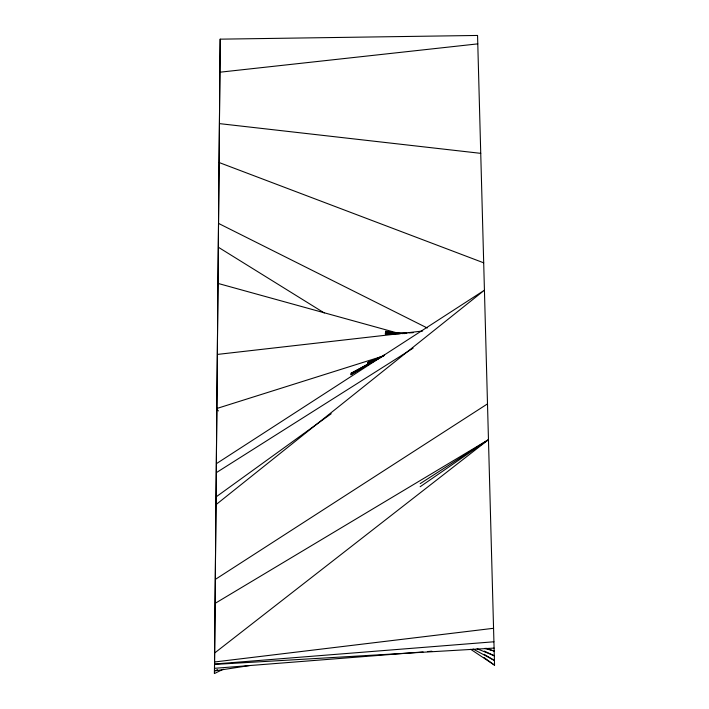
<?xml version="1.0" encoding="UTF-8"?>
<svg xmlns="http://www.w3.org/2000/svg" width="709" height="709" viewBox="0 0 709 709"><rect width="100%" height="100%" fill="white"/><g stroke="black" fill="none" stroke-linecap="round" stroke-linejoin="round"><path stroke-width="1.06" d="M223.344 669.163L214.446 673.55L220.189 39.163L477.556 35.45L494.554 665.193L470.696 649.302M214.446 673.55L220.189 39.163M216.413 504.338L484.433 290.194L216.812 463.394M214.987 652.732L488.466 439.669L215.465 603.155M216.493 496.61L331.218 413.737M420.153 486.737L488.466 439.669L420.189 483.635M215.696 579.164L487.5 403.882M216.724 472.398L413.108 348.163M384.172 355.191L350.76 374.786L384.269 355.244L350.849 373.448L384.367 355.289L367.723 363.398L383.472 355.821L367.856 362.432L383.613 355.829M217.557 669.65L214.517 670.927L249.515 665.565M217.344 408.331L383.791 355.874M214.747 661.958L493.553 628.289M217.805 354.376L422.635 331.023M219.95 72.203L477.786 43.869M214.694 663.996L493.925 641.778M214.579 668.312L423.087 651.917M427.456 651.571L431.816 651.225M214.685 664.422L494.093 648.088M406.727 332.973L385.217 333.939L400.319 333.691M408.88 332.875L413.187 332.689M406.833 333.336L385.315 333.248L396.109 333.593M404.786 333.584L385.412 332.556L398.369 333.611M402.73 333.629L385.51 331.865L398.467 333.549M219.568 123.632L480.737 153.348M385.616 331.183L398.564 333.496M218.416 283.529L399.415 333.558M484.646 648.398L494.173 651.048L485.851 648.212M219.294 162.591L483.698 262.826M477.095 648.753L494.297 655.763L484.344 651.084M218.851 223.574L427.261 328.001M473.107 649.036L494.421 660.478L484.079 654.274M218.673 247.441L324.261 312.953M216.653 409.687L218.469 410.901M484.114 657.58L494.554 665.193M383.48 355.794L367.767 363.07L383.569 355.829"/></g></svg>
